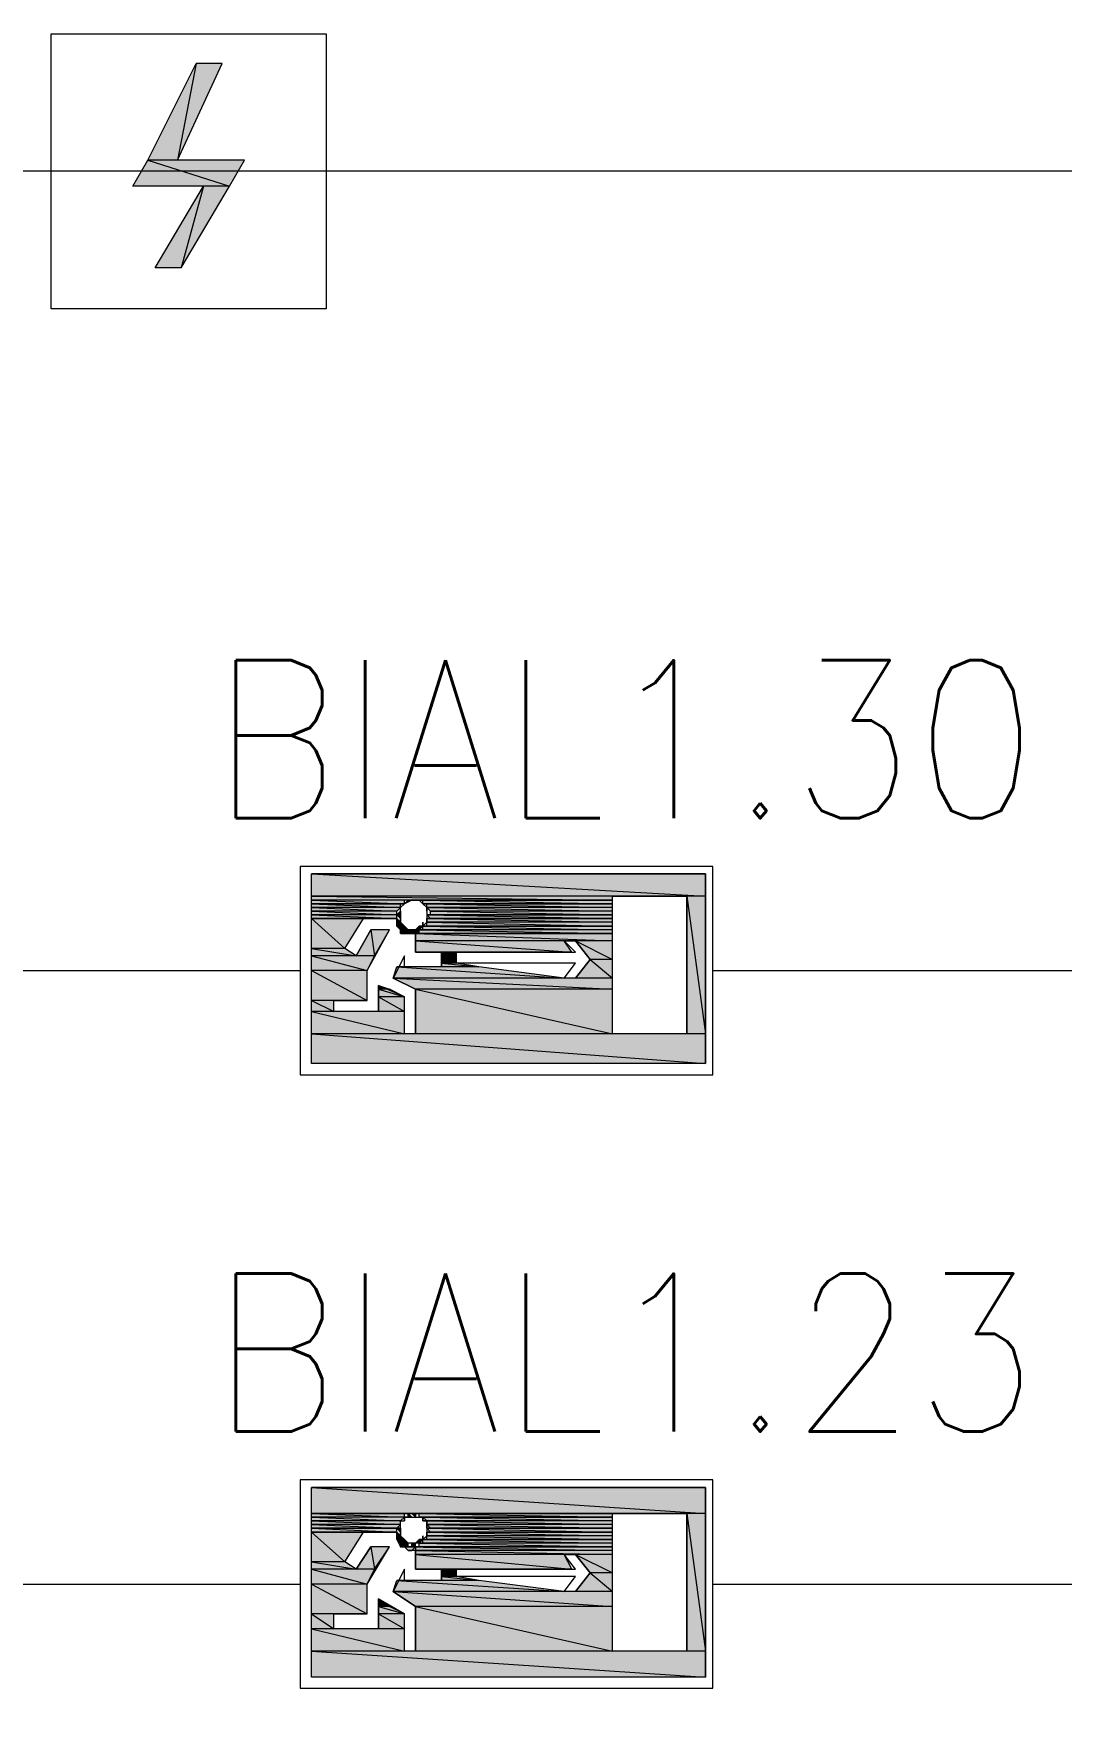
# Model space of a CAD drawing. Header units: millimetres. Extents: x 0 to 420, y 0 to 297.
# Drawn here: x 305.36 to 317.06, y 167.83 to 187.03 of the extents above; entities that cross this region are included whole.
import ezdxf

# ---------------------------------------------------------------- set-up
doc = ezdxf.new("R2010")
doc.units = ezdxf.units.MM
doc.styles.get("Standard").update_dxf_attribs({"font": 'STANDARD'})

msp = doc.modelspace()

# ---------------------------------------------------------------- hatches: boundary and pattern name
h = msp.add_hatch(color=1)
h.paths.add_polyline_path([(307.509334, 186.689999), (307.213, 186.689999), (307.001334, 185.589333)], flags=0)
h.paths.add_polyline_path([(307.213, 186.689999), (307.001334, 185.589333), (306.662667, 185.589333)], flags=0)
h = msp.add_hatch(color=1)
h.paths.add_polyline_path([(307.763334, 185.589333), (306.662667, 185.589333), (307.594, 185.292999)], flags=0)
h.paths.add_polyline_path([(306.662667, 185.589333), (307.594, 185.292999), (306.493334, 185.292999)], flags=0)
h = msp.add_hatch(color=1)
h.paths.add_polyline_path([(307.594, 185.292999), (307.297667, 185.292999), (307.043667, 184.361666)], flags=0)
h.paths.add_polyline_path([(307.297667, 185.292999), (307.043667, 184.361666), (306.747334, 184.361666)], flags=0)
h = msp.add_hatch(color=82)
h.paths.add_polyline_path([(313.012667, 177.461333), (308.525334, 177.461333), (313.012667, 177.207333)], flags=0)
h.paths.add_polyline_path([(308.525334, 177.461333), (313.012667, 177.207333), (308.525334, 177.207333)], flags=0)
h = msp.add_hatch(color=82)
h.paths.add_polyline_path([(311.954334, 177.207333), (308.525334, 177.207333), (311.954334, 177.164999)], flags=0)
h.paths.add_polyline_path([(308.525334, 177.207333), (311.954334, 177.164999), (308.525334, 177.164999)], flags=0)
h = msp.add_hatch(color=82)
h.paths.add_polyline_path([(309.583667, 177.164999), (308.525334, 177.164999), (309.583667, 177.122666)], flags=0)
h.paths.add_polyline_path([(308.525334, 177.164999), (309.583667, 177.122666), (308.525334, 177.122666)], flags=0)
h = msp.add_hatch(color=82)
h.paths.add_polyline_path([(309.541334, 177.122666), (308.525334, 177.122666)], flags=0)
h.paths.add_polyline_path([(309.541334, 177.122666), (308.525334, 177.122666), (309.583667, 177.122666)], flags=0)
h = msp.add_hatch(color=82)
h.paths.add_polyline_path([(309.541334, 177.122666), (308.525334, 177.122666), (309.541334, 177.080333)], flags=0)
h.paths.add_polyline_path([(308.525334, 177.122666), (309.541334, 177.080333), (308.525334, 177.080333)], flags=0)
h = msp.add_hatch(color=82)
h.paths.add_polyline_path([(309.541334, 177.080333), (308.525334, 177.080333), (309.499, 177.037999)], flags=0)
h.paths.add_polyline_path([(308.525334, 177.080333), (309.499, 177.037999), (308.525334, 177.037999)], flags=0)
for points in [[(309.626, 177.164999), (309.668334, 177.164999), (309.583667, 177.122666)], [(309.626, 177.164999), (309.668334, 177.164999)], [(309.668334, 177.164999), (309.710667, 177.164999)], [(309.795334, 177.122666), (309.837667, 177.080333)], [(309.837667, 177.080333), (309.837667, 177.037999)], [(309.541334, 177.037999), (309.541334, 176.995666), (309.499, 176.995666)], [(309.499, 176.995666), (309.541334, 176.995666), (309.541334, 176.953333)], [(309.541334, 176.953333), (309.541334, 176.910999)], [(309.541334, 176.910999), (309.583667, 176.868666), (309.541334, 176.868666)], [(309.583667, 176.868666), (309.626, 176.826333), (309.583667, 176.826333)], [(309.795334, 176.910999), (309.795334, 176.868666)], [(309.287334, 176.191333), (309.414334, 176.148999), (309.287334, 176.148999)], [(309.626, 170.179999), (309.668334, 170.137666), (309.626, 170.137666)], [(309.668334, 170.179999), (309.710667, 170.179999), (309.710667, 170.137666)], [(309.541334, 170.010666), (309.499, 170.010666)], [(309.499, 170.010666), (309.541334, 170.010666), (309.541334, 169.968333)], [(309.541334, 169.968333), (309.541334, 169.925999)], [(309.626, 170.137666), (309.668334, 170.137666), (309.583667, 170.137666)], [(309.583667, 170.137666), (309.583667, 170.095333)], [(309.795334, 170.095333), (309.837667, 170.095333)], [(309.837667, 170.095333), (309.837667, 170.052999)], [(309.837667, 170.052999), (309.837667, 170.010666)], [(309.541334, 169.925999), (309.583667, 169.883666), (309.541334, 169.883666)], [(309.583667, 169.883666), (309.626, 169.841333), (309.583667, 169.841333)], [(309.795334, 169.925999), (309.795334, 169.883666)], [(309.287334, 169.206333), (309.414334, 169.121666), (309.287334, 169.121666)]]:
    msp.add_hatch(color=82).paths.add_polyline_path(points, flags=0)
h = msp.add_hatch(color=82)
h.paths.add_polyline_path([(309.753, 177.164999), (311.954334, 177.164999)], flags=0)
h.paths.add_polyline_path([(311.954334, 177.164999), (309.753, 177.164999)], flags=0)
h = msp.add_hatch(color=82)
h.paths.add_polyline_path([(311.954334, 177.164999), (309.795334, 177.164999), (311.954334, 177.122666)], flags=0)
h.paths.add_polyline_path([(309.795334, 177.164999), (311.954334, 177.122666), (309.795334, 177.122666)], flags=0)
h = msp.add_hatch(color=82)
h.paths.add_polyline_path([(311.954334, 177.122666), (309.795334, 177.122666)], flags=0)
h.paths.add_polyline_path([(309.795334, 177.122666), (311.954334, 177.122666), (309.837667, 177.122666)], flags=0)
h = msp.add_hatch(color=82)
h.paths.add_polyline_path([(311.954334, 177.122666), (309.837667, 177.122666), (311.954334, 177.080333)], flags=0)
h.paths.add_polyline_path([(309.837667, 177.122666), (311.954334, 177.080333), (309.837667, 177.080333)], flags=0)
h = msp.add_hatch(color=82)
h.paths.add_polyline_path([(311.954334, 177.080333), (309.837667, 177.080333), (311.954334, 177.037999)], flags=0)
h.paths.add_polyline_path([(309.837667, 177.080333), (311.954334, 177.037999), (309.88, 177.037999)], flags=0)
h = msp.add_hatch(color=82)
h.paths.add_polyline_path([(313.012667, 177.207333), (312.801, 177.207333), (313.012667, 175.640999)], flags=0)
h.paths.add_polyline_path([(312.801, 177.207333), (313.012667, 175.640999), (312.801, 175.640999)], flags=0)
h = msp.add_hatch(color=82)
h.paths.add_polyline_path([(309.499, 177.037999), (308.525334, 177.037999), (309.499, 176.995666)], flags=0)
h.paths.add_polyline_path([(308.525334, 177.037999), (309.499, 176.995666), (308.525334, 176.995666)], flags=0)
h = msp.add_hatch(color=82)
h.paths.add_polyline_path([(309.499, 176.995666), (308.525334, 176.995666), (309.499, 176.953333)], flags=0)
h.paths.add_polyline_path([(308.525334, 176.995666), (309.499, 176.953333), (308.525334, 176.953333)], flags=0)
h = msp.add_hatch(color=82)
h.paths.add_polyline_path([(308.525334, 176.953333), (309.499, 176.953333)], flags=0)
h.paths.add_polyline_path([(309.499, 176.953333), (308.525334, 176.953333)], flags=0)
h = msp.add_hatch(color=82)
h.paths.add_polyline_path([(309.118, 176.953333), (308.525334, 176.953333), (308.906334, 176.614666)], flags=0)
h.paths.add_polyline_path([(308.525334, 176.953333), (308.906334, 176.614666), (308.525334, 176.614666)], flags=0)
h = msp.add_hatch(color=82)
h.paths.add_polyline_path([(309.541334, 176.910999), (309.499, 176.953333)], flags=0)
h.paths.add_polyline_path([(309.499, 176.953333), (309.541334, 176.910999), (309.499, 176.910999)], flags=0)
h = msp.add_hatch(color=82)
h.paths.add_polyline_path([(309.541334, 176.910999), (309.499, 176.910999), (309.541334, 176.868666)], flags=0)
h.paths.add_polyline_path([(309.499, 176.910999), (309.541334, 176.868666), (309.499, 176.868666)], flags=0)
h = msp.add_hatch(color=82)
h.paths.add_polyline_path([(309.583667, 176.868666), (309.499, 176.868666)], flags=0)
h.paths.add_polyline_path([(309.583667, 176.868666), (309.499, 176.868666), (309.541334, 176.868666)], flags=0)
h = msp.add_hatch(color=82)
h.paths.add_polyline_path([(309.583667, 176.868666), (309.499, 176.868666), (309.583667, 176.826333)], flags=0)
h.paths.add_polyline_path([(309.499, 176.868666), (309.583667, 176.826333), (309.541334, 176.826333)], flags=0)
h = msp.add_hatch(color=82)
h.paths.add_polyline_path([(309.795334, 176.868666), (309.753, 176.868666), (309.753, 176.826333)], flags=0)
h.paths.add_polyline_path([(309.753, 176.868666), (309.753, 176.826333), (309.710667, 176.826333)], flags=0)
h = msp.add_hatch(color=82)
h.paths.add_polyline_path([(311.954334, 176.868666), (309.837667, 176.868666)], flags=0)
h.paths.add_polyline_path([(309.837667, 176.868666), (311.954334, 176.868666), (309.795334, 176.868666)], flags=0)
h = msp.add_hatch(color=82)
h.paths.add_polyline_path([(311.954334, 176.868666), (309.795334, 176.868666), (311.954334, 176.826333)], flags=0)
h.paths.add_polyline_path([(309.795334, 176.868666), (311.954334, 176.826333), (309.795334, 176.826333)], flags=0)
h = msp.add_hatch(color=82)
h.paths.add_polyline_path([(311.954334, 176.995666), (309.837667, 176.995666), (311.954334, 176.953333)], flags=0)
h.paths.add_polyline_path([(309.837667, 176.995666), (311.954334, 176.953333), (309.88, 176.953333)], flags=0)
h = msp.add_hatch(color=82)
h.paths.add_polyline_path([(311.954334, 176.953333), (309.88, 176.953333)], flags=0)
h.paths.add_polyline_path([(309.88, 176.953333), (311.954334, 176.953333), (309.837667, 176.953333)], flags=0)
h = msp.add_hatch(color=82)
h.paths.add_polyline_path([(311.954334, 176.953333), (309.837667, 176.953333), (311.954334, 176.910999)], flags=0)
h.paths.add_polyline_path([(309.837667, 176.953333), (311.954334, 176.910999), (309.837667, 176.910999)], flags=0)
h = msp.add_hatch(color=82)
h.paths.add_polyline_path([(309.837667, 176.953333), (309.837667, 176.910999)], flags=0)
h.paths.add_polyline_path([(309.837667, 176.910999), (309.837667, 176.953333)], flags=0)
h = msp.add_hatch(color=82)
h.paths.add_polyline_path([(311.954334, 176.910999), (309.837667, 176.910999), (311.954334, 176.868666)], flags=0)
h.paths.add_polyline_path([(309.837667, 176.910999), (311.954334, 176.868666), (309.837667, 176.868666)], flags=0)
h = msp.add_hatch(color=82)
h.paths.add_polyline_path([(311.954334, 177.037999), (309.88, 177.037999), (311.954334, 176.995666)], flags=0)
h.paths.add_polyline_path([(309.88, 177.037999), (311.954334, 176.995666), (309.88, 176.995666)], flags=0)
h = msp.add_hatch(color=82)
h.paths.add_polyline_path([(309.414334, 176.826333), (309.202667, 176.826333), (309.245, 176.529999)], flags=0)
h.paths.add_polyline_path([(309.202667, 176.826333), (309.245, 176.529999), (309.033334, 176.529999)], flags=0)
h = msp.add_hatch(color=82)
h.paths.add_polyline_path([(309.541334, 176.826333), (309.626, 176.826333)], flags=0)
h.paths.add_polyline_path([(309.626, 176.826333), (309.541334, 176.826333)], flags=0)
h = msp.add_hatch(color=82)
h.paths.add_polyline_path([(309.753, 176.826333), (309.541334, 176.826333), (309.753, 176.783999)], flags=0)
h.paths.add_polyline_path([(309.541334, 176.826333), (309.753, 176.783999), (309.541334, 176.783999)], flags=0)
h = msp.add_hatch(color=82)
h.paths.add_polyline_path([(311.954334, 176.783999), (309.583667, 176.783999)], flags=0)
h.paths.add_polyline_path([(309.583667, 176.783999), (311.954334, 176.783999), (309.626, 176.783999)], flags=0)
h = msp.add_hatch(color=82)
h.paths.add_polyline_path([(309.668334, 176.826333), (309.710667, 176.826333)], flags=0)
h.paths.add_polyline_path([(309.710667, 176.826333), (309.668334, 176.826333)], flags=0)
h = msp.add_hatch(color=82)
h.paths.add_polyline_path([(311.954334, 176.783999), (309.710667, 176.783999), (311.954334, 176.699333)], flags=0)
h.paths.add_polyline_path([(309.710667, 176.783999), (311.954334, 176.699333), (309.710667, 176.699333)], flags=0)
h = msp.add_hatch(color=82)
h.paths.add_polyline_path([(311.404, 176.699333), (309.710667, 176.699333), (311.488667, 176.572333)], flags=0)
h.paths.add_polyline_path([(309.710667, 176.699333), (311.488667, 176.572333), (309.710667, 176.572333)], flags=0)
h = msp.add_hatch(color=82)
h.paths.add_polyline_path([(311.954334, 176.826333), (309.753, 176.826333), (311.954334, 176.783999)], flags=0)
h.paths.add_polyline_path([(309.753, 176.826333), (311.954334, 176.783999), (309.753, 176.783999)], flags=0)
h = msp.add_hatch(color=82)
h.paths.add_polyline_path([(311.954334, 176.699333), (311.531, 176.699333), (311.954334, 176.487666)], flags=0)
h.paths.add_polyline_path([(311.531, 176.699333), (311.954334, 176.487666), (311.700334, 176.487666)], flags=0)
h = msp.add_hatch(color=82)
h.paths.add_polyline_path([(308.906334, 176.614666), (308.525334, 176.614666), (309.033334, 176.529999)], flags=0)
h.paths.add_polyline_path([(308.525334, 176.614666), (309.033334, 176.529999), (308.525334, 176.529999)], flags=0)
h = msp.add_hatch(color=82)
h.paths.add_polyline_path([(309.245, 176.529999), (308.525334, 176.529999), (309.160334, 176.360666)], flags=0)
h.paths.add_polyline_path([(308.525334, 176.529999), (309.160334, 176.360666), (308.525334, 176.360666)], flags=0)
h = msp.add_hatch(color=82)
h.paths.add_polyline_path([(310.176334, 176.572333), (310.007, 176.572333), (310.176334, 176.445333)], flags=0)
h.paths.add_polyline_path([(310.007, 176.572333), (310.176334, 176.445333), (310.007, 176.445333)], flags=0)
h = msp.add_hatch(color=82)
h.paths.add_polyline_path([(311.954334, 176.487666), (311.700334, 176.487666), (311.954334, 176.275999)], flags=0)
h.paths.add_polyline_path([(311.700334, 176.487666), (311.954334, 176.275999), (311.531, 176.275999)], flags=0)
h = msp.add_hatch(color=82)
h.paths.add_polyline_path([(309.160334, 176.360666), (308.525334, 176.360666), (309.160334, 176.021999)], flags=0)
h.paths.add_polyline_path([(308.525334, 176.360666), (309.160334, 176.021999), (308.525334, 176.021999)], flags=0)
h = msp.add_hatch(color=82)
h.paths.add_polyline_path([(310.430334, 176.402999), (309.499, 176.402999), (311.404, 176.275999)], flags=0)
h.paths.add_polyline_path([(309.499, 176.402999), (311.404, 176.275999), (309.456667, 176.275999)], flags=0)
h = msp.add_hatch(color=82)
h.paths.add_polyline_path([(310.176334, 176.445333), (310.007, 176.445333), (310.430334, 176.402999)], flags=0)
h.paths.add_polyline_path([(310.007, 176.445333), (310.430334, 176.402999), (310.007, 176.402999)], flags=0)
h = msp.add_hatch(color=82)
h.paths.add_polyline_path([(309.414334, 176.148999), (309.287334, 176.148999), (309.583667, 176.064333)], flags=0)
h.paths.add_polyline_path([(309.287334, 176.148999), (309.583667, 176.064333), (309.287334, 176.064333)], flags=0)
h = msp.add_hatch(color=82)
h.paths.add_polyline_path([(311.954334, 176.275999), (309.456667, 176.275999), (311.954334, 176.148999)], flags=0)
h.paths.add_polyline_path([(309.456667, 176.275999), (311.954334, 176.148999), (309.710667, 176.148999)], flags=0)
h = msp.add_hatch(color=82)
h.paths.add_polyline_path([(311.954334, 176.148999), (309.710667, 176.148999), (311.954334, 175.640999)], flags=0)
h.paths.add_polyline_path([(309.710667, 176.148999), (311.954334, 175.640999), (309.710667, 175.640999)], flags=0)
h = msp.add_hatch(color=82)
h.paths.add_polyline_path([(308.779334, 176.021999), (308.525334, 176.021999), (308.779334, 175.894999)], flags=0)
h.paths.add_polyline_path([(308.525334, 176.021999), (308.779334, 175.894999), (308.525334, 175.894999)], flags=0)
h = msp.add_hatch(color=82)
h.paths.add_polyline_path([(309.583667, 176.064333), (309.287334, 176.064333), (309.583667, 175.894999)], flags=0)
h.paths.add_polyline_path([(309.287334, 176.064333), (309.583667, 175.894999), (309.287334, 175.894999)], flags=0)
h = msp.add_hatch(color=82)
h.paths.add_polyline_path([(309.583667, 175.894999), (308.525334, 175.894999), (309.583667, 175.640999)], flags=0)
h.paths.add_polyline_path([(308.525334, 175.894999), (309.583667, 175.640999), (308.525334, 175.640999)], flags=0)
h = msp.add_hatch(color=82)
h.paths.add_polyline_path([(313.012667, 175.640999), (308.525334, 175.640999), (313.012667, 175.302333)], flags=0)
h.paths.add_polyline_path([(308.525334, 175.640999), (313.012667, 175.302333), (308.525334, 175.302333)], flags=0)
h = msp.add_hatch(color=82)
h.paths.add_polyline_path([(313.012667, 170.476333), (308.525334, 170.476333), (313.012667, 170.179999)], flags=0)
h.paths.add_polyline_path([(308.525334, 170.476333), (313.012667, 170.179999), (308.525334, 170.179999)], flags=0)
h = msp.add_hatch(color=82)
h.paths.add_polyline_path([(308.525334, 170.179999), (311.954334, 170.179999)], flags=0)
h.paths.add_polyline_path([(311.954334, 170.179999), (308.525334, 170.179999)], flags=0)
h = msp.add_hatch(color=82)
h.paths.add_polyline_path([(309.583667, 170.179999), (308.525334, 170.179999), (309.583667, 170.137666)], flags=0)
h.paths.add_polyline_path([(308.525334, 170.179999), (309.583667, 170.137666), (308.525334, 170.137666)], flags=0)
h = msp.add_hatch(color=82)
h.paths.add_polyline_path([(311.954334, 170.179999), (309.753, 170.179999), (311.954334, 170.137666)], flags=0)
h.paths.add_polyline_path([(309.753, 170.179999), (311.954334, 170.137666), (309.753, 170.137666)], flags=0)
h = msp.add_hatch(color=82)
h.paths.add_polyline_path([(313.012667, 170.179999), (312.801, 170.179999), (313.012667, 168.613666)], flags=0)
h.paths.add_polyline_path([(312.801, 170.179999), (313.012667, 168.613666), (312.801, 168.613666)], flags=0)
h = msp.add_hatch(color=82)
h.paths.add_polyline_path([(309.583667, 170.137666), (308.525334, 170.137666), (309.541334, 170.095333)], flags=0)
h.paths.add_polyline_path([(308.525334, 170.137666), (309.541334, 170.095333), (308.525334, 170.095333)], flags=0)
h = msp.add_hatch(color=82)
h.paths.add_polyline_path([(309.541334, 170.095333), (308.525334, 170.095333), (309.541334, 170.052999)], flags=0)
h.paths.add_polyline_path([(308.525334, 170.095333), (309.541334, 170.052999), (308.525334, 170.052999)], flags=0)
h = msp.add_hatch(color=82)
h.paths.add_polyline_path([(309.541334, 170.052999), (308.525334, 170.052999), (309.499, 170.010666)], flags=0)
h.paths.add_polyline_path([(308.525334, 170.052999), (309.499, 170.010666), (308.525334, 170.010666)], flags=0)
h = msp.add_hatch(color=82)
h.paths.add_polyline_path([(308.525334, 170.010666), (309.499, 170.010666)], flags=0)
h.paths.add_polyline_path([(309.499, 170.010666), (308.525334, 170.010666)], flags=0)
h = msp.add_hatch(color=82)
h.paths.add_polyline_path([(309.499, 170.010666), (308.525334, 170.010666), (309.499, 169.968333)], flags=0)
h.paths.add_polyline_path([(308.525334, 170.010666), (309.499, 169.968333), (308.525334, 169.968333)], flags=0)
h = msp.add_hatch(color=82)
h.paths.add_polyline_path([(308.525334, 169.968333), (309.499, 169.968333)], flags=0)
h.paths.add_polyline_path([(309.499, 169.968333), (308.525334, 169.968333)], flags=0)
h = msp.add_hatch(color=82)
h.paths.add_polyline_path([(309.118, 169.968333), (308.525334, 169.968333), (308.906334, 169.629666)], flags=0)
h.paths.add_polyline_path([(308.525334, 169.968333), (308.906334, 169.629666), (308.525334, 169.629666)], flags=0)
h = msp.add_hatch(color=82)
h.paths.add_polyline_path([(309.541334, 169.925999), (309.499, 169.968333)], flags=0)
h.paths.add_polyline_path([(309.499, 169.968333), (309.541334, 169.925999), (309.499, 169.925999)], flags=0)
h = msp.add_hatch(color=82)
h.paths.add_polyline_path([(309.795334, 170.137666), (311.954334, 170.137666)], flags=0)
h.paths.add_polyline_path([(311.954334, 170.137666), (309.795334, 170.137666)], flags=0)
h = msp.add_hatch(color=82)
h.paths.add_polyline_path([(311.954334, 170.137666), (309.795334, 170.137666), (311.954334, 170.095333)], flags=0)
h.paths.add_polyline_path([(309.795334, 170.137666), (311.954334, 170.095333), (309.837667, 170.095333)], flags=0)
h = msp.add_hatch(color=82)
h.paths.add_polyline_path([(309.795334, 170.137666), (309.795334, 170.095333)], flags=0)
h.paths.add_polyline_path([(309.795334, 170.095333), (309.795334, 170.137666)], flags=0)
h = msp.add_hatch(color=82)
h.paths.add_polyline_path([(311.954334, 170.095333), (309.837667, 170.095333), (311.954334, 170.052999)], flags=0)
h.paths.add_polyline_path([(309.837667, 170.095333), (311.954334, 170.052999), (309.837667, 170.052999)], flags=0)
h = msp.add_hatch(color=82)
h.paths.add_polyline_path([(311.954334, 170.052999), (309.837667, 170.052999), (311.954334, 170.010666)], flags=0)
h.paths.add_polyline_path([(309.837667, 170.052999), (311.954334, 170.010666), (309.88, 170.010666)], flags=0)
h = msp.add_hatch(color=82)
h.paths.add_polyline_path([(311.954334, 170.010666), (309.837667, 170.010666), (311.954334, 169.968333)], flags=0)
h.paths.add_polyline_path([(309.837667, 170.010666), (311.954334, 169.968333), (309.88, 169.968333)], flags=0)
h = msp.add_hatch(color=82)
h.paths.add_polyline_path([(311.954334, 169.968333), (309.88, 169.968333)], flags=0)
h.paths.add_polyline_path([(309.88, 169.968333), (311.954334, 169.968333), (309.837667, 169.968333)], flags=0)
h = msp.add_hatch(color=82)
h.paths.add_polyline_path([(311.954334, 169.968333), (309.837667, 169.968333), (311.954334, 169.925999)], flags=0)
h.paths.add_polyline_path([(309.837667, 169.968333), (311.954334, 169.925999), (309.837667, 169.925999)], flags=0)
h = msp.add_hatch(color=82)
h.paths.add_polyline_path([(309.837667, 169.968333), (309.837667, 169.925999)], flags=0)
h.paths.add_polyline_path([(309.837667, 169.925999), (309.837667, 169.968333)], flags=0)
h = msp.add_hatch(color=82)
h.paths.add_polyline_path([(309.88, 170.010666), (311.954334, 170.010666)], flags=0)
h.paths.add_polyline_path([(311.954334, 170.010666), (309.88, 170.010666)], flags=0)
h = msp.add_hatch(color=82)
h.paths.add_polyline_path([(309.414334, 169.798999), (309.202667, 169.798999), (309.245, 169.544999)], flags=0)
h.paths.add_polyline_path([(309.202667, 169.798999), (309.245, 169.544999), (309.033334, 169.544999)], flags=0)
h = msp.add_hatch(color=82)
h.paths.add_polyline_path([(309.541334, 169.925999), (309.499, 169.925999), (309.541334, 169.883666)], flags=0)
h.paths.add_polyline_path([(309.499, 169.925999), (309.541334, 169.883666), (309.499, 169.883666)], flags=0)
h = msp.add_hatch(color=82)
h.paths.add_polyline_path([(309.583667, 169.883666), (309.499, 169.883666)], flags=0)
h.paths.add_polyline_path([(309.583667, 169.883666), (309.499, 169.883666), (309.541334, 169.883666)], flags=0)
h = msp.add_hatch(color=82)
h.paths.add_polyline_path([(309.583667, 169.883666), (309.499, 169.883666), (309.583667, 169.841333)], flags=0)
h.paths.add_polyline_path([(309.499, 169.883666), (309.583667, 169.841333), (309.541334, 169.841333)], flags=0)
h = msp.add_hatch(color=82)
h.paths.add_polyline_path([(309.626, 169.841333), (309.541334, 169.841333), (309.626, 169.798999)], flags=0)
h.paths.add_polyline_path([(309.541334, 169.841333), (309.626, 169.798999), (309.541334, 169.798999)], flags=0)
h = msp.add_hatch(color=82)
h.paths.add_polyline_path([(309.541334, 169.798999), (309.753, 169.798999)], flags=0)
h.paths.add_polyline_path([(309.753, 169.798999), (309.541334, 169.798999)], flags=0)
h = msp.add_hatch(color=82)
h.paths.add_polyline_path([(311.954334, 169.798999), (309.583667, 169.798999), (311.954334, 169.756666)], flags=0)
h.paths.add_polyline_path([(309.583667, 169.798999), (311.954334, 169.756666), (309.626, 169.756666)], flags=0)
h = msp.add_hatch(color=82)
h.paths.add_polyline_path([(309.710667, 169.841333), (309.668334, 169.841333), (309.710667, 169.798999)], flags=0)
h.paths.add_polyline_path([(309.668334, 169.841333), (309.710667, 169.798999), (309.668334, 169.798999)], flags=0)
h = msp.add_hatch(color=82)
h.paths.add_polyline_path([(309.795334, 169.883666), (309.753, 169.883666), (309.753, 169.841333)], flags=0)
h.paths.add_polyline_path([(309.753, 169.883666), (309.753, 169.841333), (309.710667, 169.841333)], flags=0)
h = msp.add_hatch(color=82)
h.paths.add_polyline_path([(311.954334, 169.841333), (309.753, 169.841333), (311.954334, 169.798999)], flags=0)
h.paths.add_polyline_path([(309.753, 169.841333), (311.954334, 169.798999), (309.753, 169.798999)], flags=0)
h = msp.add_hatch(color=82)
h.paths.add_polyline_path([(311.954334, 169.883666), (309.837667, 169.883666)], flags=0)
h.paths.add_polyline_path([(309.837667, 169.883666), (311.954334, 169.883666), (309.795334, 169.883666)], flags=0)
h = msp.add_hatch(color=82)
h.paths.add_polyline_path([(311.954334, 169.883666), (309.795334, 169.883666), (311.954334, 169.841333)], flags=0)
h.paths.add_polyline_path([(309.795334, 169.883666), (311.954334, 169.841333), (309.795334, 169.841333)], flags=0)
h = msp.add_hatch(color=82)
h.paths.add_polyline_path([(311.954334, 169.925999), (309.837667, 169.925999), (311.954334, 169.883666)], flags=0)
h.paths.add_polyline_path([(309.837667, 169.925999), (311.954334, 169.883666), (309.837667, 169.883666)], flags=0)
h = msp.add_hatch(color=82)
h.paths.add_polyline_path([(308.906334, 169.629666), (308.525334, 169.629666), (309.033334, 169.544999)], flags=0)
h.paths.add_polyline_path([(308.525334, 169.629666), (309.033334, 169.544999), (308.525334, 169.544999)], flags=0)
h = msp.add_hatch(color=82)
h.paths.add_polyline_path([(311.954334, 169.756666), (309.710667, 169.756666), (311.954334, 169.714333)], flags=0)
h.paths.add_polyline_path([(309.710667, 169.756666), (311.954334, 169.714333), (309.710667, 169.714333)], flags=0)
h = msp.add_hatch(color=82)
h.paths.add_polyline_path([(311.404, 169.714333), (309.710667, 169.714333), (311.488667, 169.544999)], flags=0)
h.paths.add_polyline_path([(309.710667, 169.714333), (311.488667, 169.544999), (309.710667, 169.544999)], flags=0)
h = msp.add_hatch(color=82)
h.paths.add_polyline_path([(311.954334, 169.714333), (311.531, 169.714333), (311.954334, 169.502666)], flags=0)
h.paths.add_polyline_path([(311.531, 169.714333), (311.954334, 169.502666), (311.700334, 169.502666)], flags=0)
h = msp.add_hatch(color=82)
h.paths.add_polyline_path([(309.245, 169.544999), (308.525334, 169.544999), (309.160334, 169.375666)], flags=0)
h.paths.add_polyline_path([(308.525334, 169.544999), (309.160334, 169.375666), (308.525334, 169.375666)], flags=0)
h = msp.add_hatch(color=82)
h.paths.add_polyline_path([(309.160334, 169.375666), (308.525334, 169.375666), (309.160334, 169.036999)], flags=0)
h.paths.add_polyline_path([(308.525334, 169.375666), (309.160334, 169.036999), (308.525334, 169.036999)], flags=0)
h = msp.add_hatch(color=82)
h.paths.add_polyline_path([(310.430334, 169.417999), (309.499, 169.417999), (311.404, 169.290999)], flags=0)
h.paths.add_polyline_path([(309.499, 169.417999), (311.404, 169.290999), (309.456667, 169.290999)], flags=0)
h = msp.add_hatch(color=82)
h.paths.add_polyline_path([(310.176334, 169.544999), (310.007, 169.544999), (310.176334, 169.460333)], flags=0)
h.paths.add_polyline_path([(310.007, 169.544999), (310.176334, 169.460333), (310.007, 169.460333)], flags=0)
h = msp.add_hatch(color=82)
h.paths.add_polyline_path([(310.176334, 169.460333), (310.007, 169.460333), (310.430334, 169.417999)], flags=0)
h.paths.add_polyline_path([(310.007, 169.460333), (310.430334, 169.417999), (310.007, 169.417999)], flags=0)
h = msp.add_hatch(color=82)
h.paths.add_polyline_path([(311.954334, 169.502666), (311.700334, 169.502666), (311.954334, 169.290999)], flags=0)
h.paths.add_polyline_path([(311.700334, 169.502666), (311.954334, 169.290999), (311.531, 169.290999)], flags=0)
h = msp.add_hatch(color=82)
h.paths.add_polyline_path([(311.954334, 169.290999), (309.456667, 169.290999), (311.954334, 169.121666)], flags=0)
h.paths.add_polyline_path([(309.456667, 169.290999), (311.954334, 169.121666), (309.710667, 169.121666)], flags=0)
h = msp.add_hatch(color=82)
h.paths.add_polyline_path([(308.779334, 169.036999), (308.525334, 169.036999), (308.779334, 168.867666)], flags=0)
h.paths.add_polyline_path([(308.525334, 169.036999), (308.779334, 168.867666), (308.525334, 168.867666)], flags=0)
h = msp.add_hatch(color=82)
h.paths.add_polyline_path([(309.414334, 169.121666), (309.287334, 169.121666), (309.583667, 169.036999)], flags=0)
h.paths.add_polyline_path([(309.287334, 169.121666), (309.583667, 169.036999), (309.287334, 169.036999)], flags=0)
h = msp.add_hatch(color=82)
h.paths.add_polyline_path([(309.583667, 169.036999), (309.287334, 169.036999), (309.583667, 168.867666)], flags=0)
h.paths.add_polyline_path([(309.287334, 169.036999), (309.583667, 168.867666), (309.287334, 168.867666)], flags=0)
h = msp.add_hatch(color=82)
h.paths.add_polyline_path([(311.954334, 169.121666), (309.710667, 169.121666), (311.954334, 168.613666)], flags=0)
h.paths.add_polyline_path([(309.710667, 169.121666), (311.954334, 168.613666), (309.710667, 168.613666)], flags=0)
h = msp.add_hatch(color=82)
h.paths.add_polyline_path([(309.583667, 168.867666), (308.525334, 168.867666), (309.583667, 168.613666)], flags=0)
h.paths.add_polyline_path([(308.525334, 168.867666), (309.583667, 168.613666), (308.525334, 168.613666)], flags=0)
h = msp.add_hatch(color=82)
h.paths.add_polyline_path([(313.012667, 168.613666), (308.525334, 168.613666), (313.012667, 168.317333)], flags=0)
h.paths.add_polyline_path([(308.525334, 168.613666), (313.012667, 168.317333), (308.525334, 168.317333)], flags=0)

# ---------------------------------------------------------------- linework, layer by layer
at = {"color": 7, "lineweight": 0}
msp.add_lwpolyline([(305.562, 187.028666), (308.694667, 187.028666)], dxfattribs=at)
at = {"color": 1, "lineweight": 0}
for points in [[(308.694667, 183.895999), (305.562, 183.895999), (305.562, 187.028666), (308.694667, 187.028666)], [(307.213, 186.689999), (307.001334, 185.589333), (306.662667, 185.589333)], [(307.509334, 186.689999), (307.213, 186.689999), (307.001334, 185.589333)], [(306.662667, 185.589333), (307.594, 185.292999), (306.493334, 185.292999)], [(307.763334, 185.589333), (306.662667, 185.589333), (307.594, 185.292999)], [(307.297667, 185.292999), (307.043667, 184.361666), (306.747334, 184.361666)], [(307.594, 185.292999), (307.297667, 185.292999), (307.043667, 184.361666)]]:
    msp.add_lwpolyline(points, close=True, dxfattribs=at)
msp.add_lwpolyline([(73.702335, 124.714), (76.538668, 124.714), (76.538668, 77.597), (297.434, 77.597), (297.434, 114.342333), (105.664001, 114.342333), (105.664001, 125.941666), (357.251, 125.941666), (357.251, 139.191999), (105.664001, 139.191999), (105.664001, 148.505333), (357.251, 148.505333), (357.251, 185.462333), (262.466667, 185.462333)], dxfattribs=at)
at = {"color": 92, "lineweight": 0}
for points in [[(313.097334, 177.545999), (308.398334, 177.545999), (308.398334, 175.175333), (313.097334, 175.175333)], [(313.097334, 170.560999), (308.398334, 170.560999), (308.398334, 168.190333), (313.097334, 168.190333)]]:
    msp.add_lwpolyline(points, close=True, dxfattribs=at)
at = {"color": 82, "lineweight": 0}
for points in [[(313.012667, 177.461333), (308.525334, 177.461333), (313.012667, 177.207333)], [(308.525334, 177.461333), (313.012667, 177.207333), (308.525334, 177.207333)], [(308.525334, 177.461333), (313.012667, 177.461333), (313.012667, 175.302333), (308.525334, 175.302333)], [(311.954334, 177.207333), (308.525334, 177.207333), (311.954334, 177.164999)], [(308.525334, 177.207333), (311.954334, 177.164999), (308.525334, 177.164999)], [(309.583667, 177.164999), (308.525334, 177.164999), (309.583667, 177.122666)], [(308.525334, 177.164999), (309.583667, 177.122666), (308.525334, 177.122666)], [(309.541334, 177.122666), (308.525334, 177.122666)], [(309.541334, 177.122666), (308.525334, 177.122666), (309.583667, 177.122666)], [(309.541334, 177.122666), (308.525334, 177.122666), (309.541334, 177.080333)], [(308.525334, 177.122666), (309.541334, 177.080333), (308.525334, 177.080333)], [(309.541334, 177.080333), (308.525334, 177.080333), (309.499, 177.037999)], [(308.525334, 177.080333), (309.499, 177.037999), (308.525334, 177.037999)], [(309.710667, 177.164999), (309.753, 177.164999), (309.795334, 177.122666), (309.837667, 177.080333), (309.837667, 177.037999), (309.837667, 176.995666), (309.837667, 176.953333), (309.837667, 176.910999), (309.795334, 176.868666), (309.753, 176.826333), (309.710667, 176.826333), (309.668334, 176.826333), (309.626, 176.826333), (309.583667, 176.868666), (309.541334, 176.910999), (309.541334, 176.953333), (309.541334, 176.995666), (309.541334, 177.037999), (309.541334, 177.080333), (309.583667, 177.122666), (309.626, 177.164999), (309.668334, 177.164999)], [(309.626, 177.164999), (309.668334, 177.164999), (309.583667, 177.122666)], [(309.626, 177.164999), (309.668334, 177.164999)], [(311.954334, 177.164999), (309.626, 177.164999)], [(309.668334, 177.164999), (309.710667, 177.164999)], [(309.710667, 177.164999), (309.668334, 177.164999)], [(309.753, 177.164999), (311.954334, 177.164999)], [(311.954334, 177.164999), (309.753, 177.164999)], [(311.954334, 177.164999), (309.753, 177.164999)], [(311.954334, 177.164999), (309.753, 177.164999)], [(311.954334, 177.164999), (309.795334, 177.164999), (311.954334, 177.122666)], [(309.795334, 177.164999), (311.954334, 177.122666), (309.795334, 177.122666)], [(309.795334, 177.122666), (309.837667, 177.080333)], [(311.954334, 177.122666), (309.795334, 177.122666)], [(309.795334, 177.122666), (311.954334, 177.122666), (309.837667, 177.122666)], [(311.954334, 177.122666), (309.837667, 177.122666), (311.954334, 177.080333)], [(309.837667, 177.122666), (311.954334, 177.080333), (309.837667, 177.080333)], [(309.837667, 177.080333), (309.837667, 177.037999)], [(311.954334, 177.080333), (309.837667, 177.080333), (311.954334, 177.037999)], [(309.837667, 177.080333), (311.954334, 177.037999), (309.88, 177.037999)], [(311.954334, 177.207333), (312.801, 177.207333), (312.801, 175.640999), (311.954334, 175.640999)], [(313.012667, 177.207333), (312.801, 177.207333), (313.012667, 175.640999)], [(312.801, 177.207333), (313.012667, 175.640999), (312.801, 175.640999)], [(309.499, 177.037999), (308.525334, 177.037999), (309.499, 176.995666)], [(308.525334, 177.037999), (309.499, 176.995666), (308.525334, 176.995666)], [(309.499, 176.995666), (308.525334, 176.995666), (309.499, 176.953333)], [(308.525334, 176.995666), (309.499, 176.953333), (308.525334, 176.953333)], [(308.525334, 176.953333), (309.499, 176.953333)], [(309.499, 176.953333), (308.525334, 176.953333)], [(309.118, 176.953333), (308.525334, 176.953333), (308.906334, 176.614666)], [(308.525334, 176.953333), (308.906334, 176.614666), (308.525334, 176.614666)], [(308.779334, 176.021999), (309.160334, 176.021999), (309.160334, 176.360666), (309.414334, 176.826333), (309.202667, 176.826333), (309.033334, 176.529999), (308.906334, 176.614666), (309.118, 176.953333), (309.499, 176.953333), (309.499, 176.910999), (309.499, 176.868666), (309.541334, 176.826333), (309.583667, 176.783999), (309.626, 176.783999), (309.668334, 176.783999), (309.710667, 176.783999), (309.710667, 176.572333), (310.007, 176.572333), (310.007, 176.402999), (309.583667, 176.402999), (309.583667, 176.529999), (309.456667, 176.275999), (309.710667, 176.148999), (309.710667, 175.640999), (309.583667, 175.640999), (309.583667, 176.064333), (309.287334, 176.191333), (309.287334, 175.894999), (308.779334, 175.894999)], [(309.541334, 177.037999), (309.541334, 176.995666), (309.499, 176.995666)], [(309.499, 176.995666), (309.541334, 176.995666), (309.541334, 176.953333)], [(309.541334, 176.910999), (309.499, 176.953333)], [(309.499, 176.953333), (309.541334, 176.910999), (309.499, 176.910999)], [(309.541334, 176.910999), (309.499, 176.910999), (309.541334, 176.868666)], [(309.499, 176.910999), (309.541334, 176.868666), (309.499, 176.868666)], [(309.583667, 176.868666), (309.499, 176.868666)], [(309.583667, 176.868666), (309.499, 176.868666), (309.541334, 176.868666)], [(309.583667, 176.868666), (309.499, 176.868666), (309.583667, 176.826333)], [(309.499, 176.868666), (309.583667, 176.826333), (309.541334, 176.826333)], [(309.541334, 176.995666), (309.541334, 177.037999)], [(309.541334, 176.953333), (309.541334, 176.910999)], [(309.541334, 176.910999), (309.541334, 176.953333)], [(309.541334, 176.910999), (309.583667, 176.868666), (309.541334, 176.868666)], [(309.583667, 176.868666), (309.626, 176.826333), (309.583667, 176.826333)], [(309.626, 176.826333), (309.583667, 176.868666)], [(309.753, 176.868666), (309.753, 176.826333), (309.710667, 176.826333)], [(309.795334, 176.868666), (309.753, 176.868666), (309.753, 176.826333)], [(309.795334, 176.910999), (309.795334, 176.868666)], [(309.795334, 176.868666), (309.795334, 176.910999)], [(309.837667, 176.868666), (311.954334, 176.868666), (309.795334, 176.868666)], [(311.954334, 176.868666), (309.795334, 176.868666), (311.954334, 176.826333)], [(309.795334, 176.868666), (311.954334, 176.826333), (309.795334, 176.826333)], [(311.954334, 176.995666), (309.837667, 176.995666), (311.954334, 176.953333)], [(309.837667, 176.995666), (311.954334, 176.953333), (309.88, 176.953333)], [(309.88, 176.953333), (311.954334, 176.953333), (309.837667, 176.953333)], [(311.954334, 176.953333), (309.837667, 176.953333), (311.954334, 176.910999)], [(309.837667, 176.953333), (311.954334, 176.910999), (309.837667, 176.910999)], [(309.837667, 176.953333), (309.837667, 176.910999)], [(309.837667, 176.910999), (309.837667, 176.953333)], [(311.954334, 176.910999), (309.837667, 176.910999), (311.954334, 176.868666)], [(309.837667, 176.910999), (311.954334, 176.868666), (309.837667, 176.868666)], [(311.954334, 176.868666), (309.837667, 176.868666)], [(311.954334, 177.037999), (309.88, 177.037999), (311.954334, 176.995666)], [(309.88, 177.037999), (311.954334, 176.995666), (309.88, 176.995666)], [(311.954334, 176.995666), (309.88, 176.995666)], [(311.954334, 176.953333), (309.88, 176.953333)], [(309.202667, 176.826333), (309.245, 176.529999), (309.033334, 176.529999)], [(309.414334, 176.826333), (309.202667, 176.826333), (309.245, 176.529999)], [(309.541334, 176.826333), (309.626, 176.826333)], [(309.626, 176.826333), (309.541334, 176.826333)], [(309.753, 176.826333), (309.541334, 176.826333), (309.753, 176.783999)], [(309.541334, 176.826333), (309.753, 176.783999), (309.541334, 176.783999)], [(311.954334, 176.783999), (309.541334, 176.783999)], [(311.954334, 176.783999), (309.583667, 176.783999)], [(309.583667, 176.783999), (311.954334, 176.783999), (309.626, 176.783999)], [(309.668334, 176.826333), (309.710667, 176.826333)], [(309.710667, 176.826333), (309.668334, 176.826333)], [(311.954334, 176.783999), (309.710667, 176.783999), (311.954334, 176.699333)], [(309.710667, 176.783999), (311.954334, 176.699333), (309.710667, 176.699333)], [(311.404, 176.699333), (309.710667, 176.699333), (311.488667, 176.572333)], [(309.710667, 176.699333), (311.488667, 176.572333), (309.710667, 176.572333)], [(311.954334, 176.826333), (309.753, 176.826333), (311.954334, 176.783999)], [(309.753, 176.826333), (311.954334, 176.783999), (309.753, 176.783999)], [(311.531, 176.572333), (311.404, 176.699333), (311.531, 176.699333), (311.700334, 176.487666), (311.531, 176.275999), (311.404, 176.275999), (311.531, 176.445333), (310.176334, 176.445333), (310.176334, 176.572333)], [(311.954334, 176.699333), (311.531, 176.699333), (311.954334, 176.487666)], [(311.531, 176.699333), (311.954334, 176.487666), (311.700334, 176.487666)], [(308.906334, 176.614666), (308.525334, 176.614666), (309.033334, 176.529999)], [(308.525334, 176.614666), (309.033334, 176.529999), (308.525334, 176.529999)], [(309.245, 176.529999), (308.525334, 176.529999), (309.160334, 176.360666)], [(308.525334, 176.529999), (309.160334, 176.360666), (308.525334, 176.360666)], [(310.176334, 176.572333), (310.007, 176.572333), (310.176334, 176.445333)], [(310.007, 176.572333), (310.176334, 176.445333), (310.007, 176.445333)], [(311.700334, 176.487666), (311.954334, 176.275999), (311.531, 176.275999)], [(311.954334, 176.487666), (311.700334, 176.487666), (311.954334, 176.275999)], [(309.160334, 176.360666), (308.525334, 176.360666), (309.160334, 176.021999)], [(308.525334, 176.360666), (309.160334, 176.021999), (308.525334, 176.021999)], [(309.499, 176.402999), (311.404, 176.275999), (309.456667, 176.275999)], [(310.430334, 176.402999), (309.499, 176.402999), (311.404, 176.275999)], [(310.176334, 176.445333), (310.007, 176.445333), (310.430334, 176.402999)], [(310.007, 176.445333), (310.430334, 176.402999), (310.007, 176.402999)], [(309.287334, 176.191333), (309.414334, 176.148999), (309.287334, 176.148999)], [(309.414334, 176.148999), (309.287334, 176.148999), (309.583667, 176.064333)], [(309.287334, 176.148999), (309.583667, 176.064333), (309.287334, 176.064333)], [(311.954334, 176.275999), (309.456667, 176.275999), (311.954334, 176.148999)], [(309.456667, 176.275999), (311.954334, 176.148999), (309.710667, 176.148999)], [(311.954334, 176.148999), (309.710667, 176.148999), (311.954334, 175.640999)], [(309.710667, 176.148999), (311.954334, 175.640999), (309.710667, 175.640999)], [(308.779334, 176.021999), (308.525334, 176.021999), (308.779334, 175.894999)], [(308.525334, 176.021999), (308.779334, 175.894999), (308.525334, 175.894999)], [(309.583667, 176.064333), (309.287334, 176.064333), (309.583667, 175.894999)], [(309.287334, 176.064333), (309.583667, 175.894999), (309.287334, 175.894999)], [(309.583667, 175.894999), (308.525334, 175.894999), (309.583667, 175.640999)], [(308.525334, 175.894999), (309.583667, 175.640999), (308.525334, 175.640999)], [(313.012667, 175.640999), (308.525334, 175.640999), (313.012667, 175.302333)], [(308.525334, 175.640999), (313.012667, 175.302333), (308.525334, 175.302333)], [(313.012667, 170.476333), (308.525334, 170.476333), (313.012667, 170.179999)], [(308.525334, 170.476333), (313.012667, 170.179999), (308.525334, 170.179999)], [(308.525334, 170.476333), (313.012667, 170.476333), (313.012667, 168.317333), (308.525334, 168.317333)], [(308.525334, 170.179999), (311.954334, 170.179999)], [(311.954334, 170.179999), (308.525334, 170.179999)], [(309.583667, 170.179999), (308.525334, 170.179999), (309.583667, 170.137666)], [(308.525334, 170.179999), (309.583667, 170.137666), (308.525334, 170.137666)], [(309.626, 170.179999), (309.668334, 170.137666), (309.626, 170.137666)], [(311.954334, 170.179999), (309.626, 170.179999)], [(309.668334, 170.179999), (309.710667, 170.179999), (309.710667, 170.137666)], [(309.710667, 170.179999), (309.668334, 170.179999)], [(311.954334, 170.179999), (309.753, 170.179999), (311.954334, 170.137666)], [(309.753, 170.179999), (311.954334, 170.137666), (309.753, 170.137666)], [(311.954334, 170.179999), (309.753, 170.179999)], [(311.954334, 170.179999), (312.801, 170.179999), (312.801, 168.613666), (311.954334, 168.613666)], [(313.012667, 170.179999), (312.801, 170.179999), (313.012667, 168.613666)], [(312.801, 170.179999), (313.012667, 168.613666), (312.801, 168.613666)], [(309.583667, 170.137666), (308.525334, 170.137666), (309.541334, 170.095333)], [(308.525334, 170.137666), (309.541334, 170.095333), (308.525334, 170.095333)], [(309.541334, 170.095333), (308.525334, 170.095333), (309.541334, 170.052999)], [(308.525334, 170.095333), (309.541334, 170.052999), (308.525334, 170.052999)], [(309.541334, 170.052999), (308.525334, 170.052999), (309.499, 170.010666)], [(308.525334, 170.052999), (309.499, 170.010666), (308.525334, 170.010666)], [(308.525334, 170.010666), (309.499, 170.010666)], [(309.499, 170.010666), (308.525334, 170.010666)], [(309.499, 170.010666), (308.525334, 170.010666), (309.499, 169.968333)], [(308.525334, 170.010666), (309.499, 169.968333), (308.525334, 169.968333)], [(308.525334, 169.968333), (309.499, 169.968333)], [(309.499, 169.968333), (308.525334, 169.968333)], [(309.118, 169.968333), (308.525334, 169.968333), (308.906334, 169.629666)], [(308.525334, 169.968333), (308.906334, 169.629666), (308.525334, 169.629666)], [(308.779334, 169.036999), (309.160334, 169.036999), (309.160334, 169.375666), (309.414334, 169.798999), (309.202667, 169.798999), (309.033334, 169.544999), (308.906334, 169.629666), (309.118, 169.968333), (309.499, 169.968333), (309.499, 169.925999), (309.499, 169.883666), (309.541334, 169.798999), (309.583667, 169.798999), (309.626, 169.756666), (309.668334, 169.756666), (309.710667, 169.798999), (309.710667, 169.544999), (310.007, 169.544999), (310.007, 169.417999), (309.583667, 169.417999), (309.583667, 169.544999), (309.456667, 169.290999), (309.710667, 169.121666), (309.710667, 168.613666), (309.583667, 168.613666), (309.583667, 169.036999), (309.287334, 169.206333), (309.287334, 168.867666), (308.779334, 168.867666)], [(309.541334, 170.010666), (309.499, 170.010666)], [(309.499, 170.010666), (309.541334, 170.010666), (309.541334, 169.968333)], [(309.541334, 169.925999), (309.499, 169.968333)], [(309.499, 169.968333), (309.541334, 169.925999), (309.499, 169.925999)], [(309.710667, 170.137666), (309.753, 170.137666), (309.795334, 170.137666), (309.795334, 170.095333), (309.837667, 170.095333), (309.837667, 170.052999), (309.837667, 170.010666), (309.837667, 169.968333), (309.837667, 169.925999), (309.795334, 169.883666), (309.753, 169.841333), (309.710667, 169.841333), (309.668334, 169.841333), (309.626, 169.841333), (309.583667, 169.883666), (309.541334, 169.925999), (309.541334, 169.968333), (309.541334, 170.010666), (309.541334, 170.052999), (309.541334, 170.095333), (309.583667, 170.095333), (309.583667, 170.137666), (309.626, 170.137666), (309.668334, 170.137666)], [(309.541334, 169.968333), (309.541334, 169.925999)], [(309.541334, 169.925999), (309.541334, 169.968333)], [(309.626, 170.137666), (309.668334, 170.137666), (309.583667, 170.137666)], [(309.583667, 170.137666), (309.583667, 170.095333)], [(311.954334, 170.137666), (309.753, 170.137666)], [(309.795334, 170.137666), (311.954334, 170.137666)], [(311.954334, 170.137666), (309.795334, 170.137666)], [(311.954334, 170.137666), (309.795334, 170.137666), (311.954334, 170.095333)], [(309.795334, 170.137666), (311.954334, 170.095333), (309.837667, 170.095333)], [(309.795334, 170.137666), (309.795334, 170.095333)], [(309.795334, 170.095333), (309.795334, 170.137666)], [(309.795334, 170.095333), (309.837667, 170.095333)], [(309.837667, 170.095333), (309.837667, 170.052999)], [(311.954334, 170.095333), (309.837667, 170.095333), (311.954334, 170.052999)], [(309.837667, 170.095333), (311.954334, 170.052999), (309.837667, 170.052999)], [(309.837667, 170.052999), (309.837667, 170.095333)], [(309.837667, 170.052999), (309.837667, 170.010666)], [(311.954334, 170.052999), (309.837667, 170.052999), (311.954334, 170.010666)], [(309.837667, 170.052999), (311.954334, 170.010666), (309.88, 170.010666)], [(311.954334, 170.010666), (309.837667, 170.010666), (311.954334, 169.968333)], [(309.837667, 170.010666), (311.954334, 169.968333), (309.88, 169.968333)], [(309.88, 169.968333), (311.954334, 169.968333), (309.837667, 169.968333)], [(311.954334, 169.968333), (309.837667, 169.968333), (311.954334, 169.925999)], [(309.837667, 169.968333), (311.954334, 169.925999), (309.837667, 169.925999)], [(309.837667, 169.968333), (309.837667, 169.925999)], [(309.837667, 169.925999), (309.837667, 169.968333)], [(309.88, 170.010666), (311.954334, 170.010666)], [(311.954334, 170.010666), (309.88, 170.010666)], [(311.954334, 170.010666), (309.88, 170.010666)], [(311.954334, 169.968333), (309.88, 169.968333)], [(309.202667, 169.798999), (309.245, 169.544999), (309.033334, 169.544999)], [(309.414334, 169.798999), (309.202667, 169.798999), (309.245, 169.544999)], [(309.541334, 169.925999), (309.499, 169.925999), (309.541334, 169.883666)], [(309.499, 169.925999), (309.541334, 169.883666), (309.499, 169.883666)], [(309.583667, 169.883666), (309.499, 169.883666)], [(309.583667, 169.883666), (309.499, 169.883666), (309.541334, 169.883666)], [(309.583667, 169.883666), (309.499, 169.883666), (309.583667, 169.841333)], [(309.499, 169.883666), (309.583667, 169.841333), (309.541334, 169.841333)], [(309.541334, 169.925999), (309.583667, 169.883666), (309.541334, 169.883666)], [(309.626, 169.841333), (309.541334, 169.841333), (309.626, 169.798999)], [(309.541334, 169.841333), (309.626, 169.798999), (309.541334, 169.798999)], [(309.541334, 169.798999), (309.753, 169.798999)], [(309.753, 169.798999), (309.541334, 169.798999)], [(311.954334, 169.798999), (309.541334, 169.798999)], [(309.583667, 169.883666), (309.626, 169.841333), (309.583667, 169.841333)], [(309.626, 169.841333), (309.583667, 169.883666)], [(311.954334, 169.798999), (309.583667, 169.798999), (311.954334, 169.756666)], [(309.583667, 169.798999), (311.954334, 169.756666), (309.626, 169.756666)], [(309.710667, 169.841333), (309.668334, 169.841333), (309.710667, 169.798999)], [(309.668334, 169.841333), (309.710667, 169.798999), (309.668334, 169.798999)], [(309.753, 169.883666), (309.753, 169.841333), (309.710667, 169.841333)], [(309.795334, 169.883666), (309.753, 169.883666), (309.753, 169.841333)], [(311.954334, 169.841333), (309.753, 169.841333), (311.954334, 169.798999)], [(309.753, 169.841333), (311.954334, 169.798999), (309.753, 169.798999)], [(309.795334, 169.925999), (309.795334, 169.883666)], [(309.795334, 169.883666), (309.795334, 169.925999)], [(309.837667, 169.883666), (311.954334, 169.883666), (309.795334, 169.883666)], [(311.954334, 169.883666), (309.795334, 169.883666), (311.954334, 169.841333)], [(309.795334, 169.883666), (311.954334, 169.841333), (309.795334, 169.841333)], [(311.954334, 169.925999), (309.837667, 169.925999), (311.954334, 169.883666)], [(309.837667, 169.925999), (311.954334, 169.883666), (309.837667, 169.883666)], [(311.954334, 169.883666), (309.837667, 169.883666)], [(308.906334, 169.629666), (308.525334, 169.629666), (309.033334, 169.544999)], [(308.525334, 169.629666), (309.033334, 169.544999), (308.525334, 169.544999)], [(311.954334, 169.756666), (309.710667, 169.756666), (311.954334, 169.714333)], [(309.710667, 169.756666), (311.954334, 169.714333), (309.710667, 169.714333)], [(311.404, 169.714333), (309.710667, 169.714333), (311.488667, 169.544999)], [(309.710667, 169.714333), (311.488667, 169.544999), (309.710667, 169.544999)], [(311.531, 169.544999), (311.404, 169.714333), (311.531, 169.714333), (311.700334, 169.502666), (311.531, 169.290999), (311.404, 169.290999), (311.531, 169.460333), (310.176334, 169.460333), (310.176334, 169.544999)], [(311.954334, 169.714333), (311.531, 169.714333), (311.954334, 169.502666)], [(311.531, 169.714333), (311.954334, 169.502666), (311.700334, 169.502666)], [(309.245, 169.544999), (308.525334, 169.544999), (309.160334, 169.375666)], [(308.525334, 169.544999), (309.160334, 169.375666), (308.525334, 169.375666)], [(309.160334, 169.375666), (308.525334, 169.375666), (309.160334, 169.036999)], [(308.525334, 169.375666), (309.160334, 169.036999), (308.525334, 169.036999)], [(309.499, 169.417999), (311.404, 169.290999), (309.456667, 169.290999)], [(310.430334, 169.417999), (309.499, 169.417999), (311.404, 169.290999)], [(310.176334, 169.544999), (310.007, 169.544999), (310.176334, 169.460333)], [(310.007, 169.544999), (310.176334, 169.460333), (310.007, 169.460333)], [(310.176334, 169.460333), (310.007, 169.460333), (310.430334, 169.417999)], [(310.007, 169.460333), (310.430334, 169.417999), (310.007, 169.417999)], [(311.700334, 169.502666), (311.954334, 169.290999), (311.531, 169.290999)], [(311.954334, 169.502666), (311.700334, 169.502666), (311.954334, 169.290999)], [(309.287334, 169.206333), (309.414334, 169.121666), (309.287334, 169.121666)], [(311.954334, 169.290999), (309.456667, 169.290999), (311.954334, 169.121666)], [(309.456667, 169.290999), (311.954334, 169.121666), (309.710667, 169.121666)], [(308.779334, 169.036999), (308.525334, 169.036999), (308.779334, 168.867666)], [(308.525334, 169.036999), (308.779334, 168.867666), (308.525334, 168.867666)], [(309.414334, 169.121666), (309.287334, 169.121666), (309.583667, 169.036999)], [(309.287334, 169.121666), (309.583667, 169.036999), (309.287334, 169.036999)], [(309.583667, 169.036999), (309.287334, 169.036999), (309.583667, 168.867666)], [(309.287334, 169.036999), (309.583667, 168.867666), (309.287334, 168.867666)], [(311.954334, 169.121666), (309.710667, 169.121666), (311.954334, 168.613666)], [(309.710667, 169.121666), (311.954334, 168.613666), (309.710667, 168.613666)], [(309.583667, 168.867666), (308.525334, 168.867666), (309.583667, 168.613666)], [(308.525334, 168.867666), (309.583667, 168.613666), (308.525334, 168.613666)], [(313.012667, 168.613666), (308.525334, 168.613666), (313.012667, 168.317333)], [(308.525334, 168.613666), (313.012667, 168.317333), (308.525334, 168.317333)]]:
    msp.add_lwpolyline(points, close=True, dxfattribs=at)
at = {"color": 5, "lineweight": 0}
for points in [[(301.709667, 176.360666), (308.398334, 176.360666)], [(313.097334, 176.360666), (319.786, 176.360666)], [(301.709667, 169.375666), (308.398334, 169.375666)], [(313.097334, 169.375666), (319.786, 169.375666)]]:
    msp.add_lwpolyline(points, dxfattribs=at)

# ---------------------------------------------------------------- texts
at = {"color": 92, "char_height": 1.79922, "width": 9.19601333, "attachment_point": 1}
for s, insert in [('BIAL1.30', (307.38234, 179.89555)), ('BIAL1.23', (307.38234, 172.91055))]:
    msp.add_mtext(s, dxfattribs=dict(at, insert=insert))

doc.saveas('drawing.dxf')
